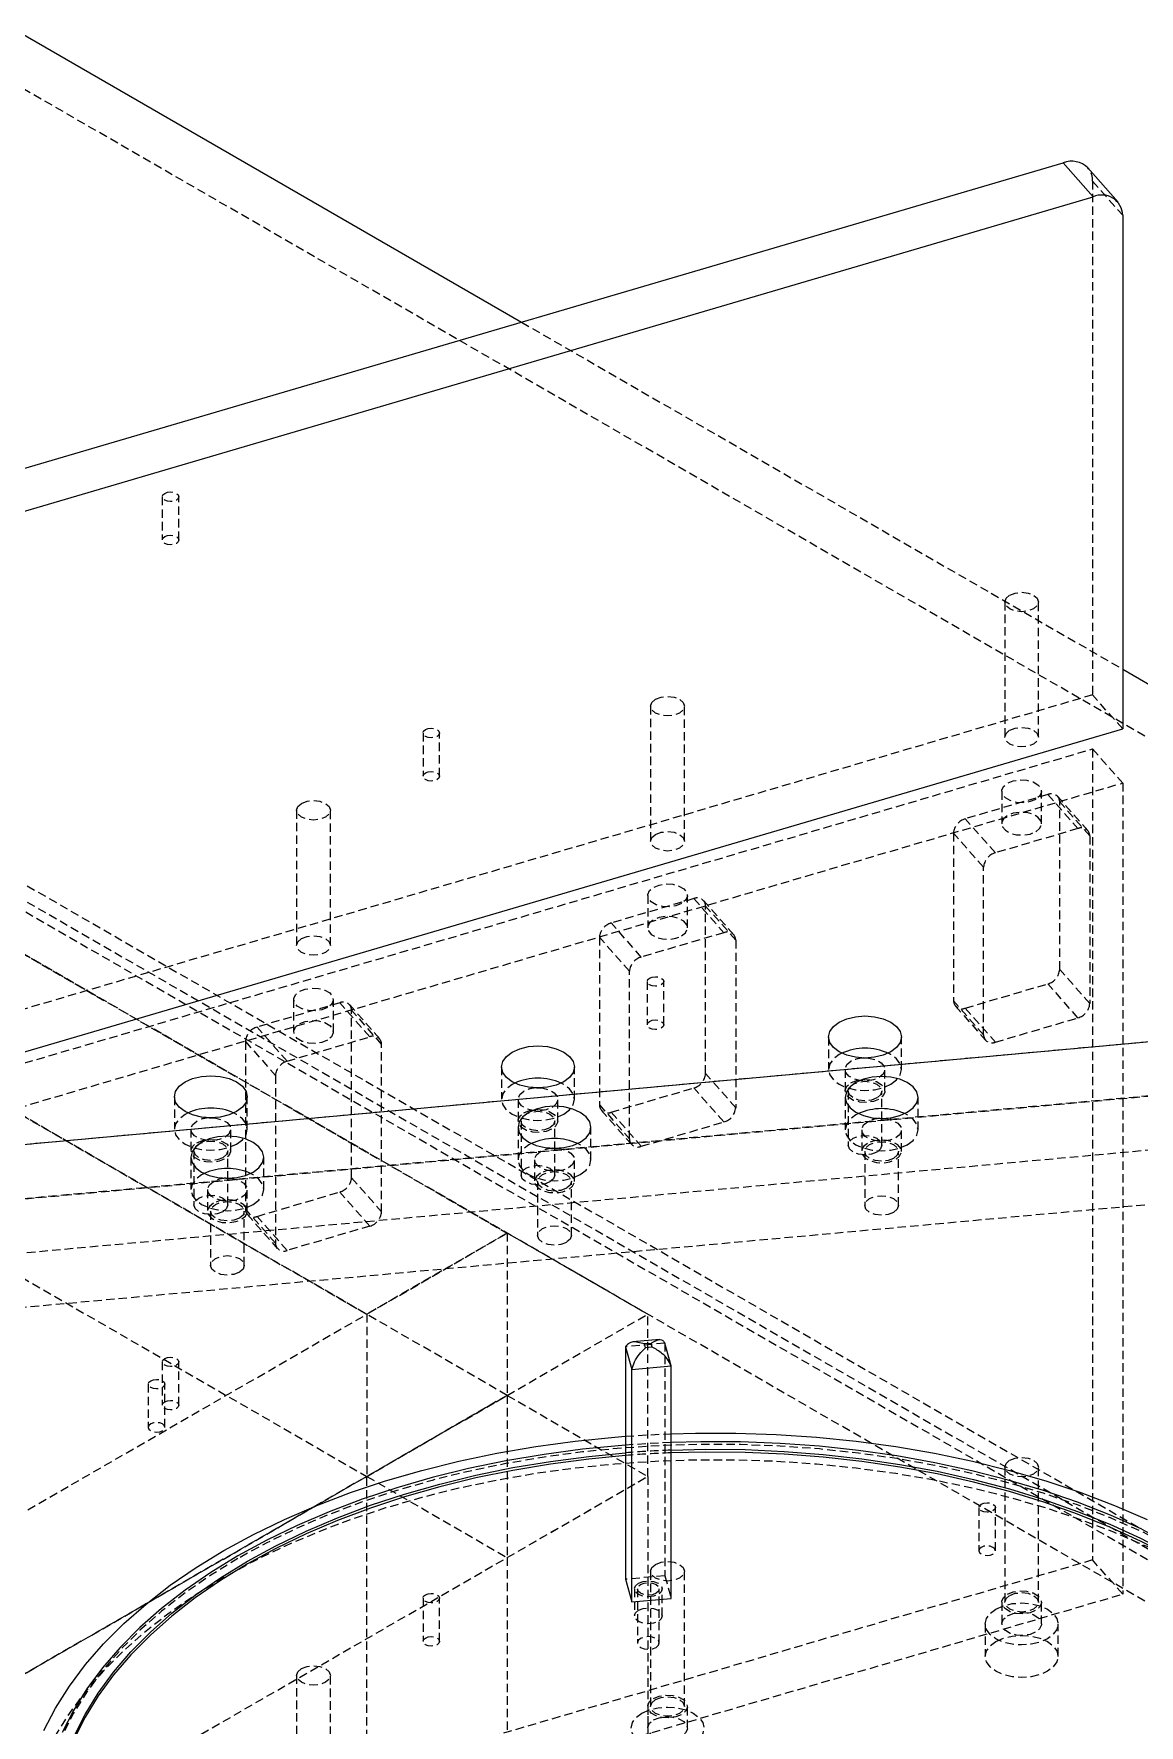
# Model space of a CAD drawing. Header units: millimetres. Extents: x 1529 to 6255, y 1713 to 5797.
# Drawn here: x 5780.9 to 5947.8, y 4952.8 to 5208.2 of the extents above; entities that cross this region are included whole.
import ezdxf

# ---------------------------------------------------------------- set-up
doc = ezdxf.new("R2010")
doc.units = ezdxf.units.MM
doc.linetypes.add('HIDDEN', pattern=[1.905, 1.27, -0.635])

msp = doc.modelspace()

# ---------------------------------------------------------------- linework, layer by layer
at = {"color": 7, "linetype": 'HIDDEN', "lineweight": 0}
for p, q in [((5951.971, 5100.267), (5540.713, 5337.681)), ((5540.713, 5215.2), (5951.971, 4977.786)), ((5545.663, 5214.791), (5954.093, 4979.01)), ((5542.128, 5212.75), (5950.557, 4976.969)), ((5951.971, 4969.62), (5540.713, 5207.034)), ((5940.791, 5185.955), (5945.331, 5180.811)), ((5940.791, 5185.955), (5940.791, 5108.383)), ((5854.553, 5164.671), (5945.331, 5112.266)), ((5640.276, 5149.558), (5852.408, 5027.097)), ((5619.063, 5137.312), (5831.195, 5014.851)), ((5800.32, 5138.303), (5800.32, 5131.771)), ((5802.82, 5131.771), (5802.82, 5138.303)), ((5852.408, 5002.601), (5640.276, 5125.062)), ((5927.524, 5122.405), (5927.524, 5101.991)), ((5932.624, 5101.991), (5932.624, 5122.405)), ((5619.063, 5112.816), (5831.195, 4990.355)), ((5940.791, 5108.383), (5700.975, 5037.843)), ((5945.331, 5103.24), (5940.791, 5108.383)), ((5874.063, 5106.68), (5874.063, 5086.266)), ((5879.163, 5086.266), (5879.163, 5106.68)), ((5839.693, 5102.625), (5839.693, 5096.092)), ((5842.193, 5096.092), (5842.193, 5102.625)), ((5700.975, 5029.678), (5940.791, 5100.218)), ((5940.791, 5100.218), (5945.331, 5095.074)), ((5940.791, 5100.218), (5940.791, 4977.737)), ((5705.515, 5024.534), (5945.331, 5095.074)), ((5934.041, 5093.333), (5921.567, 5089.664)), ((5927.074, 5093.826), (5927.074, 5088.927)), ((5933.074, 5088.927), (5933.074, 5093.826)), ((5934.041, 5093.333), (5938.581, 5088.19)), ((5940.08, 5087.88), (5935.54, 5093.024)), ((5945.331, 5095.074), (5945.331, 4972.593)), ((5820.603, 5090.955), (5820.603, 5070.541)), ((5825.703, 5070.541), (5825.703, 5090.955)), ((5940.363, 5087.081), (5935.823, 5092.224)), ((5935.823, 5066.912), (5935.823, 5092.224)), ((5926.107, 5084.52), (5921.567, 5089.664)), ((5938.581, 5088.19), (5926.107, 5084.52)), ((5924.325, 5082.363), (5919.785, 5087.507)), ((5919.785, 5087.507), (5919.785, 5062.194)), ((5940.363, 5087.081), (5940.363, 5061.768)), ((5924.325, 5057.05), (5924.325, 5082.363)), ((5873.613, 5078.101), (5873.613, 5073.202)), ((5879.613, 5073.202), (5879.613, 5078.101)), ((5880.581, 5077.608), (5868.106, 5073.939)), ((5880.581, 5077.608), (5885.12, 5072.465)), ((5886.62, 5072.155), (5882.08, 5077.299)), ((5886.902, 5071.356), (5882.363, 5076.499)), ((5882.363, 5051.187), (5882.363, 5076.499)), ((5872.646, 5068.795), (5868.106, 5073.939)), ((5870.864, 5066.638), (5866.324, 5071.782)), ((5866.324, 5071.782), (5866.324, 5046.469)), ((5885.12, 5072.465), (5872.646, 5068.795)), ((5886.902, 5071.356), (5886.902, 5046.043)), ((5870.864, 5041.325), (5870.864, 5066.638)), ((5873.53, 5065.1), (5873.53, 5058.568)), ((5876.03, 5058.568), (5876.03, 5065.1)), ((5940.363, 5061.768), (5935.823, 5066.912)), ((5820.153, 5062.376), (5820.153, 5057.477)), ((5826.153, 5057.477), (5826.153, 5062.376)), ((5921.567, 5061.085), (5934.041, 5064.754)), ((5938.581, 5059.611), (5934.041, 5064.754)), ((5827.12, 5061.883), (5814.646, 5058.214)), ((5831.66, 5056.74), (5827.12, 5061.883)), ((5833.16, 5056.43), (5828.62, 5061.574)), ((5833.442, 5055.631), (5828.902, 5060.774)), ((5828.902, 5035.462), (5828.902, 5060.774)), ((5924.325, 5057.05), (5919.785, 5062.194)), ((5920.067, 5061.395), (5924.607, 5056.251)), ((5921.567, 5061.085), (5926.107, 5055.941)), ((5819.186, 5053.07), (5814.646, 5058.214)), ((5926.107, 5055.941), (5938.581, 5059.611)), ((5960.796, 5057.031), (5751.406, 5037.886)), ((5812.864, 5056.057), (5817.404, 5050.913)), ((5812.864, 5056.057), (5812.864, 5030.744)), ((5819.186, 5053.07), (5831.66, 5056.74)), ((5833.442, 5030.318), (5833.442, 5055.631)), ((5900.924, 5056.718), (5900.924, 5051.819)), ((5911.924, 5051.819), (5911.924, 5056.718)), ((5851.54, 5052.203), (5851.54, 5047.304)), ((5862.54, 5047.304), (5862.54, 5052.203)), ((5817.404, 5050.913), (5817.404, 5025.6)), ((5886.902, 5046.043), (5882.363, 5051.187)), ((5903.424, 5051.819), (5903.424, 5048.553)), ((5909.424, 5048.553), (5909.424, 5051.819)), ((5694.335, 5024.485), (5965.949, 5049.32)), ((5960.796, 5048.866), (5751.406, 5029.721)), ((5802.155, 5047.688), (5802.155, 5042.788)), ((5813.155, 5042.788), (5813.155, 5047.688)), ((5854.04, 5047.304), (5854.04, 5044.038)), ((5860.04, 5044.038), (5860.04, 5047.304)), ((5868.106, 5045.36), (5880.581, 5049.029)), ((5885.12, 5043.886), (5880.581, 5049.029)), ((5903.427, 5047.596), (5903.427, 5042.696)), ((5903.874, 5048.553), (5903.874, 5040.388)), ((5908.974, 5040.388), (5908.974, 5048.553)), ((5914.427, 5042.696), (5914.427, 5047.596)), ((5866.324, 5046.469), (5870.864, 5041.325)), ((5866.607, 5045.67), (5871.147, 5040.526)), ((5868.106, 5045.36), (5872.646, 5040.216)), ((5804.655, 5042.788), (5804.655, 5039.522)), ((5810.655, 5039.522), (5810.655, 5042.788)), ((5854.043, 5043.08), (5854.043, 5038.181)), ((5854.49, 5044.038), (5854.49, 5035.872)), ((5859.59, 5035.872), (5859.59, 5044.038)), ((5865.043, 5038.181), (5865.043, 5043.08)), ((5872.646, 5040.216), (5885.12, 5043.886)), ((5905.927, 5042.696), (5905.927, 5039.43)), ((5911.927, 5039.43), (5911.927, 5042.696)), ((5965.176, 5041.066), (5755.786, 5021.921)), ((5805.105, 5039.522), (5805.105, 5031.357)), ((5810.205, 5031.357), (5810.205, 5039.522)), ((5906.377, 5039.43), (5906.377, 5031.265)), ((5911.477, 5031.265), (5911.477, 5039.43)), ((5804.658, 5038.565), (5804.658, 5033.666)), ((5815.658, 5033.666), (5815.658, 5038.565)), ((5856.543, 5038.181), (5856.543, 5034.915)), ((5862.543, 5034.915), (5862.543, 5038.181)), ((5828.902, 5035.462), (5833.442, 5030.318)), ((5856.993, 5034.915), (5856.993, 5026.749)), ((5862.093, 5026.749), (5862.093, 5034.915)), ((5755.786, 5013.756), (5965.176, 5032.901)), ((5807.158, 5033.666), (5807.158, 5030.399)), ((5813.158, 5030.399), (5813.158, 5033.666)), ((5814.646, 5029.635), (5827.12, 5033.304)), ((5831.66, 5028.161), (5827.12, 5033.304)), ((5807.608, 5030.399), (5807.608, 5022.234)), ((5812.708, 5022.234), (5812.708, 5030.399)), ((5817.404, 5025.6), (5812.864, 5030.744)), ((5813.147, 5029.945), (5817.686, 5024.801)), ((5819.186, 5024.491), (5814.646, 5029.635)), ((5657.954, 4914.841), (5852.408, 5027.097)), ((5831.66, 5028.161), (5819.186, 5024.491)), ((5852.408, 5027.097), (5831.195, 5014.851)), ((5873.622, 5014.851), (5852.408, 5027.097)), ((5852.408, 5027.097), (5852.408, 5002.601)), ((5679.167, 4902.595), (5873.622, 5014.851)), ((5831.195, 5014.851), (5831.195, 4990.355)), ((5873.622, 4990.354), (5873.622, 5014.851)), ((5876.204, 5010.474), (5870.278, 5009.932)), ((5876.204, 5010.474), (5876.204, 4975.363)), ((5800.32, 5007.657), (5800.32, 5001.125)), ((5802.82, 5001.125), (5802.82, 5007.657)), ((5798.207, 5004.298), (5798.207, 4997.766)), ((5800.707, 4997.766), (5800.707, 5004.298)), ((5852.408, 5002.601), (5657.954, 4890.345)), ((5831.195, 4990.355), (5852.408, 5002.601)), ((5852.408, 5002.601), (5873.622, 4990.354)), ((5852.408, 5002.601), (5852.408, 4978.108)), ((5927.524, 4991.758), (5927.524, 4971.345)), ((5932.624, 4971.345), (5932.624, 4991.758)), ((5679.167, 4878.098), (5873.622, 4990.354)), ((5831.195, 4990.355), (5852.408, 4978.108)), ((5831.195, 4484.099), (5831.195, 4990.355)), ((5852.408, 4978.108), (5873.622, 4990.354)), ((5873.622, 4990.354), (5873.622, 4484.099)), ((5923.61, 4985.671), (5923.61, 4979.138)), ((5926.11, 4979.138), (5926.11, 4985.671)), ((5852.408, 4978.108), (5852.408, 4471.853)), ((5940.791, 4977.737), (5700.975, 4907.197)), ((5874.063, 4976.033), (5874.063, 4955.62)), ((5879.163, 4955.62), (5879.163, 4976.033)), ((5945.331, 4972.593), (5940.791, 4977.737)), ((5876.204, 4975.363), (5870.278, 4974.821)), ((5871.61, 4973.381), (5871.61, 4969.298)), ((5872.06, 4973.381), (5872.06, 4965.216)), ((5875.36, 4965.216), (5875.36, 4973.381)), ((5875.81, 4969.298), (5875.81, 4973.381)), ((5876.204, 4975.363), (5877.143, 4971.942)), ((5726.252, 4908.153), (5945.331, 4972.593)), ((5839.693, 4971.978), (5839.693, 4965.446)), ((5842.193, 4965.446), (5842.193, 4971.978)), ((5927.074, 4971.345), (5927.074, 4968.079)), ((5933.074, 4968.079), (5933.074, 4971.345)), ((5924.574, 4968.079), (5924.574, 4963.18)), ((5935.574, 4963.18), (5935.574, 4968.079)), ((5820.603, 4960.308), (5820.603, 4939.895)), ((5825.703, 4939.895), (5825.703, 4960.308)), ((5873.613, 4955.62), (5873.613, 4952.354)), ((5879.613, 4952.354), (5879.613, 4955.62))]:
    msp.add_line(p, q, dxfattribs=at)
at = {"color": 7, "linetype": 'Continuous', "lineweight": 15}
for p, q in [((5761.192, 5218.567), (5854.553, 5164.671)), ((5776.833, 5141.81), (5936.336, 5188.727)), ((5936.336, 5188.727), (5940.876, 5183.583)), ((5944.625, 5182.809), (5940.085, 5187.953)), ((5709.97, 5115.664), (5940.876, 5183.583)), ((5945.331, 5180.811), (5945.331, 5103.24)), ((5945.331, 5112.266), (5951.971, 5108.432)), ((5705.515, 5032.699), (5945.331, 5103.24)), ((5965.949, 5057.485), (5710.316, 5034.112)), ((5906.197, 5053.546), (5906.651, 5053.546)), ((5856.812, 5049.031), (5857.267, 5049.031)), ((5807.428, 5044.515), (5807.883, 5044.515)), ((5908.7, 5044.423), (5909.154, 5044.423)), ((5859.315, 5039.908), (5859.77, 5039.908)), ((5809.931, 5035.392), (5810.386, 5035.392)), ((5870.278, 5009.932), (5871.217, 5006.511)), ((5870.278, 5009.932), (5870.278, 4974.821)), ((5875.419, 5011.029), (5871.359, 5010.658)), ((5874.126, 5010.456), (5873.138, 5010.365)), ((5873.295, 5009.795), (5873.138, 5010.365)), ((5874.283, 5009.886), (5873.295, 5009.795)), ((5874.283, 5009.886), (5874.126, 5010.456)), ((5877.143, 5007.053), (5876.204, 5010.474)), ((5871.217, 5006.511), (5877.143, 5007.053)), ((5871.217, 4971.4), (5871.217, 5006.511)), ((5877.143, 4971.942), (5877.143, 5007.053)), ((5870.278, 4974.821), (5871.217, 4971.4)), ((5871.217, 4971.4), (5877.143, 4971.942))]:
    msp.add_line(p, q, dxfattribs=at)
at = {"color": 7, "linetype": 'HIDDEN', "lineweight": 0, "flags": 128}
for points in [[(5800.686, 5138.814), (5801.091, 5138.97), (5801.57, 5139.025), (5802.048, 5138.97), (5802.453, 5138.814), (5802.724, 5138.579), (5802.82, 5138.303), (5802.724, 5138.027), (5802.453, 5137.793), (5802.048, 5137.637), (5801.57, 5137.582), (5801.091, 5137.637), (5800.686, 5137.793), (5800.415, 5138.027), (5800.32, 5138.303), (5800.415, 5138.58), (5800.686, 5138.814)], [(5800.686, 5132.281), (5801.091, 5132.438), (5801.57, 5132.493), (5802.048, 5132.438), (5802.453, 5132.281), (5802.724, 5132.047), (5802.82, 5131.771), (5802.724, 5131.495), (5802.453, 5131.261), (5802.048, 5131.104), (5801.57, 5131.049), (5801.091, 5131.104), (5800.686, 5131.261), (5800.415, 5131.495), (5800.32, 5131.771), (5800.415, 5132.047), (5800.686, 5132.281)], [(5928.271, 5123.446), (5929.098, 5123.765), (5930.074, 5123.877), (5931.05, 5123.765), (5931.877, 5123.446), (5932.43, 5122.968), (5932.624, 5122.405), (5932.43, 5121.842), (5931.877, 5121.364), (5931.05, 5121.045), (5930.074, 5120.933), (5929.098, 5121.045), (5928.271, 5121.364), (5927.718, 5121.842), (5927.524, 5122.405), (5927.718, 5122.968), (5928.271, 5123.446)], [(5874.81, 5107.721), (5875.638, 5108.04), (5876.613, 5108.152), (5877.589, 5108.04), (5878.417, 5107.721), (5878.969, 5107.243), (5879.163, 5106.68), (5878.969, 5106.117), (5878.417, 5105.639), (5877.589, 5105.32), (5876.613, 5105.208), (5875.638, 5105.32), (5874.81, 5105.639), (5874.258, 5106.117), (5874.063, 5106.68), (5874.258, 5107.243), (5874.81, 5107.721)], [(5840.059, 5103.135), (5840.465, 5103.291), (5840.943, 5103.346), (5841.422, 5103.291), (5841.827, 5103.135), (5842.098, 5102.901), (5842.193, 5102.625), (5842.098, 5102.348), (5841.827, 5102.114), (5841.421, 5101.958), (5840.943, 5101.903), (5840.465, 5101.958), (5840.059, 5102.114), (5839.788, 5102.348), (5839.693, 5102.625), (5839.788, 5102.901), (5840.059, 5103.135)], [(5928.271, 5103.032), (5929.098, 5103.351), (5930.074, 5103.463), (5931.05, 5103.351), (5931.877, 5103.032), (5932.43, 5102.555), (5932.624, 5101.991), (5932.43, 5101.428), (5931.877, 5100.95), (5931.05, 5100.631), (5930.074, 5100.519), (5929.098, 5100.631), (5928.271, 5100.95), (5927.718, 5101.428), (5927.524, 5101.991), (5927.718, 5102.555), (5928.271, 5103.032)], [(5840.059, 5096.602), (5840.465, 5096.759), (5840.943, 5096.814), (5841.422, 5096.759), (5841.827, 5096.602), (5842.098, 5096.368), (5842.193, 5096.092), (5842.098, 5095.816), (5841.827, 5095.582), (5841.421, 5095.426), (5840.943, 5095.371), (5840.465, 5095.426), (5840.059, 5095.582), (5839.788, 5095.816), (5839.693, 5096.092), (5839.788, 5096.368), (5840.059, 5096.602)], [(5932.195, 5092.601), (5931.342, 5092.256), (5930.335, 5092.101), (5929.297, 5092.153), (5928.353, 5092.407), (5927.616, 5092.833), (5927.176, 5093.378), (5927.085, 5093.977), (5927.355, 5094.558), (5927.953, 5095.051), (5928.806, 5095.396), (5929.812, 5095.551), (5930.85, 5095.499), (5931.795, 5095.245), (5932.531, 5094.819), (5932.972, 5094.274), (5933.062, 5093.675), (5932.793, 5093.094), (5932.195, 5092.601)], [(5821.35, 5091.996), (5822.177, 5092.315), (5823.153, 5092.427), (5824.129, 5092.315), (5824.956, 5091.996), (5825.509, 5091.518), (5825.703, 5090.955), (5825.509, 5090.392), (5824.956, 5089.914), (5824.129, 5089.595), (5823.153, 5089.483), (5822.177, 5089.595), (5821.35, 5089.914), (5820.797, 5090.392), (5820.603, 5090.955), (5820.797, 5091.518), (5821.35, 5091.996)], [(5932.195, 5087.702), (5932.793, 5088.195), (5933.062, 5088.776), (5932.972, 5089.375), (5932.531, 5089.92), (5931.795, 5090.345), (5930.85, 5090.6), (5929.812, 5090.652), (5928.806, 5090.496), (5927.953, 5090.151), (5927.355, 5089.659), (5927.085, 5089.078), (5927.176, 5088.479), (5927.616, 5087.933), (5928.353, 5087.508), (5929.297, 5087.254), (5930.335, 5087.201), (5931.342, 5087.357), (5932.195, 5087.702)], [(5874.81, 5087.307), (5875.638, 5087.626), (5876.613, 5087.738), (5877.589, 5087.626), (5878.417, 5087.307), (5878.969, 5086.83), (5879.163, 5086.266), (5878.969, 5085.703), (5878.417, 5085.226), (5877.589, 5084.906), (5876.613, 5084.794), (5875.638, 5084.906), (5874.81, 5085.226), (5874.258, 5085.703), (5874.063, 5086.266), (5874.258, 5086.83), (5874.81, 5087.307)], [(5878.735, 5076.876), (5877.881, 5076.531), (5876.875, 5076.376), (5875.837, 5076.428), (5874.893, 5076.682), (5874.156, 5077.108), (5873.716, 5077.653), (5873.625, 5078.252), (5873.894, 5078.833), (5874.492, 5079.326), (5875.346, 5079.671), (5876.352, 5079.826), (5877.39, 5079.774), (5878.334, 5079.52), (5879.071, 5079.094), (5879.511, 5078.549), (5879.602, 5077.95), (5879.332, 5077.369), (5878.735, 5076.876)], [(5878.735, 5071.977), (5879.332, 5072.47), (5879.602, 5073.051), (5879.511, 5073.65), (5879.071, 5074.195), (5878.334, 5074.62), (5877.39, 5074.875), (5876.352, 5074.927), (5875.346, 5074.771), (5874.492, 5074.426), (5873.894, 5073.934), (5873.625, 5073.353), (5873.716, 5072.754), (5874.156, 5072.208), (5874.893, 5071.783), (5875.837, 5071.529), (5876.875, 5071.477), (5877.881, 5071.632), (5878.735, 5071.977)], [(5821.35, 5071.582), (5822.177, 5071.901), (5823.153, 5072.013), (5824.129, 5071.901), (5824.956, 5071.582), (5825.509, 5071.105), (5825.703, 5070.541), (5825.509, 5069.978), (5824.956, 5069.501), (5824.129, 5069.181), (5823.153, 5069.069), (5822.177, 5069.181), (5821.35, 5069.501), (5820.797, 5069.978), (5820.603, 5070.541), (5820.797, 5071.105), (5821.35, 5071.582)], [(5873.896, 5065.611), (5874.302, 5065.767), (5874.78, 5065.822), (5875.259, 5065.767), (5875.664, 5065.611), (5875.935, 5065.377), (5876.03, 5065.1), (5875.935, 5064.824), (5875.664, 5064.59), (5875.259, 5064.434), (5874.78, 5064.379), (5874.302, 5064.434), (5873.896, 5064.59), (5873.626, 5064.824), (5873.53, 5065.1), (5873.625, 5065.377), (5873.896, 5065.611)], [(5825.274, 5061.151), (5824.421, 5060.806), (5823.415, 5060.651), (5822.377, 5060.703), (5821.432, 5060.957), (5820.696, 5061.383), (5820.255, 5061.928), (5820.164, 5062.527), (5820.434, 5063.108), (5821.032, 5063.601), (5821.885, 5063.946), (5822.892, 5064.101), (5823.93, 5064.049), (5824.874, 5063.795), (5825.61, 5063.369), (5826.051, 5062.824), (5826.142, 5062.225), (5825.872, 5061.644), (5825.274, 5061.151)], [(5825.274, 5056.252), (5824.421, 5055.907), (5823.415, 5055.752), (5822.377, 5055.804), (5821.432, 5056.058), (5820.696, 5056.483), (5820.255, 5057.029), (5820.164, 5057.628), (5820.434, 5058.209), (5821.032, 5058.701), (5821.885, 5059.046), (5822.892, 5059.202), (5823.93, 5059.15), (5824.874, 5058.895), (5825.61, 5058.47), (5826.051, 5057.925), (5826.142, 5057.326), (5825.872, 5056.745), (5825.274, 5056.252)], [(5873.896, 5059.078), (5874.302, 5059.235), (5874.78, 5059.29), (5875.259, 5059.235), (5875.664, 5059.078), (5875.935, 5058.844), (5876.03, 5058.568), (5875.935, 5058.292), (5875.664, 5058.058), (5875.259, 5057.901), (5874.78, 5057.847), (5874.302, 5057.901), (5873.896, 5058.058), (5873.626, 5058.292), (5873.53, 5058.568), (5873.625, 5058.844), (5873.896, 5059.078)], [(5902.925, 5054.269), (5902.535, 5054.064), (5901.661, 5053.407), (5901.111, 5052.641), (5900.924, 5051.819), (5901.111, 5050.997), (5901.661, 5050.232), (5902.535, 5049.574), (5903.674, 5049.069), (5905.001, 5048.752), (5906.424, 5048.644), (5907.848, 5048.752), (5909.174, 5049.069), (5910.313, 5049.574), (5910.313, 5049.574)], [(5906.651, 5053.546), (5907.2, 5053.492), (5908.145, 5053.238), (5908.881, 5052.813), (5909.322, 5052.267), (5909.413, 5051.668), (5909.143, 5051.087), (5908.545, 5050.595), (5907.692, 5050.25), (5906.686, 5050.094), (5905.648, 5050.146), (5904.703, 5050.401), (5903.967, 5050.826), (5903.526, 5051.371), (5903.435, 5051.97), (5903.705, 5052.551), (5904.303, 5053.044), (5904.303, 5053.044)], [(5910.313, 5049.574), (5911.187, 5050.232), (5911.737, 5050.997), (5911.924, 5051.819), (5911.737, 5052.641), (5911.187, 5053.407), (5910.313, 5054.064), (5909.923, 5054.269)], [(5853.54, 5049.753), (5853.151, 5049.549), (5852.276, 5048.891), (5851.727, 5048.126), (5851.54, 5047.304), (5851.727, 5046.482), (5852.276, 5045.716), (5853.151, 5045.059), (5854.29, 5044.554), (5855.616, 5044.237), (5857.04, 5044.129), (5858.463, 5044.237), (5859.79, 5044.554), (5860.929, 5045.059), (5860.929, 5045.059)], [(5860.929, 5045.059), (5861.803, 5045.716), (5862.352, 5046.482), (5862.54, 5047.304), (5862.352, 5048.126), (5861.803, 5048.891), (5860.929, 5049.549), (5860.539, 5049.753)], [(5904.303, 5049.778), (5905.156, 5050.123), (5906.163, 5050.278), (5907.2, 5050.226), (5908.145, 5049.972), (5908.881, 5049.546), (5909.322, 5049.001), (5909.413, 5048.402), (5909.143, 5047.821), (5908.545, 5047.328), (5907.692, 5046.983), (5906.686, 5046.828), (5905.648, 5046.88), (5904.703, 5047.134), (5903.967, 5047.56), (5903.526, 5048.105), (5903.435, 5048.704), (5903.705, 5049.285), (5904.303, 5049.778)], [(5908.227, 5047.512), (5907.4, 5047.193), (5906.424, 5047.081), (5905.448, 5047.193), (5904.621, 5047.512), (5904.068, 5047.99), (5903.874, 5048.553), (5904.068, 5049.116), (5904.621, 5049.594), (5905.448, 5049.913), (5906.424, 5050.025), (5907.4, 5049.913), (5908.227, 5049.594), (5908.78, 5049.116), (5908.974, 5048.553), (5908.78, 5047.99), (5908.227, 5047.512)], [(5857.267, 5049.031), (5857.816, 5048.977), (5858.76, 5048.722), (5859.497, 5048.297), (5859.937, 5047.752), (5860.028, 5047.153), (5859.759, 5046.572), (5859.161, 5046.079), (5858.307, 5045.734), (5857.301, 5045.578), (5856.263, 5045.631), (5855.319, 5045.885), (5854.582, 5046.31), (5854.142, 5046.856), (5854.051, 5047.455), (5854.321, 5048.036), (5854.918, 5048.528), (5854.918, 5048.528)], [(5804.156, 5045.238), (5803.766, 5045.034), (5802.892, 5044.376), (5802.343, 5043.61), (5802.155, 5042.788), (5802.343, 5041.967), (5802.892, 5041.201), (5803.766, 5040.543), (5804.905, 5040.039), (5806.232, 5039.721), (5807.655, 5039.613), (5809.079, 5039.721), (5810.405, 5040.039), (5811.544, 5040.543), (5811.544, 5040.543)], [(5807.883, 5044.515), (5808.432, 5044.461), (5809.376, 5044.207), (5810.113, 5043.782), (5810.553, 5043.237), (5810.644, 5042.637), (5810.374, 5042.056), (5809.777, 5041.564), (5808.923, 5041.219), (5807.917, 5041.063), (5806.879, 5041.116), (5805.934, 5041.37), (5805.198, 5041.795), (5804.757, 5042.34), (5804.667, 5042.939), (5804.936, 5043.52), (5805.534, 5044.013), (5805.534, 5044.013)], [(5811.544, 5040.543), (5812.418, 5041.201), (5812.968, 5041.967), (5813.155, 5042.788), (5812.968, 5043.61), (5812.418, 5044.376), (5811.544, 5045.034), (5811.154, 5045.238)], [(5854.918, 5045.262), (5855.772, 5045.607), (5856.778, 5045.763), (5857.816, 5045.71), (5858.76, 5045.456), (5859.497, 5045.031), (5859.937, 5044.486), (5860.028, 5043.887), (5859.759, 5043.306), (5859.161, 5042.813), (5858.307, 5042.468), (5857.301, 5042.312), (5856.263, 5042.365), (5855.319, 5042.619), (5854.582, 5043.044), (5854.142, 5043.589), (5854.051, 5044.189), (5854.321, 5044.77), (5854.918, 5045.262)], [(5858.843, 5042.997), (5858.015, 5042.678), (5857.04, 5042.566), (5856.064, 5042.678), (5855.236, 5042.997), (5854.684, 5043.474), (5854.49, 5044.038), (5854.684, 5044.601), (5855.237, 5045.079), (5856.064, 5045.398), (5857.04, 5045.51), (5858.015, 5045.398), (5858.843, 5045.079), (5859.395, 5044.601), (5859.59, 5044.038), (5859.396, 5043.474), (5858.843, 5042.997)], [(5905.428, 5045.146), (5905.038, 5044.941), (5904.164, 5044.284), (5903.614, 5043.518), (5903.427, 5042.696), (5903.614, 5041.875), (5904.164, 5041.109), (5905.038, 5040.451), (5906.177, 5039.947), (5907.503, 5039.629), (5908.927, 5039.521), (5910.35, 5039.629), (5911.677, 5039.947), (5912.816, 5040.451), (5912.816, 5040.451)], [(5912.816, 5040.451), (5913.69, 5041.109), (5914.24, 5041.874), (5914.427, 5042.696), (5914.24, 5043.518), (5913.69, 5044.284), (5912.816, 5044.941), (5912.426, 5045.146)], [(5909.154, 5044.423), (5909.703, 5044.369), (5910.648, 5044.115), (5911.384, 5043.69), (5911.825, 5043.145), (5911.916, 5042.545), (5911.646, 5041.964), (5911.048, 5041.472), (5910.195, 5041.127), (5909.188, 5040.971), (5908.151, 5041.023), (5907.206, 5041.278), (5906.47, 5041.703), (5906.029, 5042.248), (5905.938, 5042.847), (5906.208, 5043.428), (5906.806, 5043.921)], [(5805.534, 5040.747), (5806.387, 5041.092), (5807.394, 5041.247), (5808.432, 5041.195), (5809.376, 5040.941), (5810.113, 5040.516), (5810.553, 5039.97), (5810.644, 5039.371), (5810.374, 5038.79), (5809.777, 5038.298), (5808.923, 5037.953), (5807.917, 5037.797), (5806.879, 5037.849), (5805.934, 5038.104), (5805.198, 5038.529), (5804.757, 5039.074), (5804.667, 5039.673), (5804.936, 5040.254), (5805.534, 5040.747)], [(5809.458, 5038.481), (5808.631, 5038.162), (5807.655, 5038.05), (5806.679, 5038.162), (5805.852, 5038.481), (5805.299, 5038.959), (5805.105, 5039.522), (5805.299, 5040.086), (5805.852, 5040.563), (5806.679, 5040.882), (5807.655, 5040.994), (5808.631, 5040.882), (5809.458, 5040.563), (5810.011, 5040.086), (5810.205, 5039.522), (5810.011, 5038.959), (5809.458, 5038.481)], [(5856.043, 5040.631), (5855.653, 5040.426), (5854.779, 5039.768), (5854.23, 5039.003), (5854.043, 5038.181), (5854.23, 5037.359), (5854.779, 5036.593), (5855.653, 5035.936), (5856.793, 5035.431), (5858.119, 5035.114), (5859.543, 5035.006), (5860.966, 5035.114), (5862.293, 5035.431), (5863.432, 5035.936)], [(5859.77, 5039.908), (5860.319, 5039.854), (5861.263, 5039.6), (5862, 5039.174), (5862.44, 5038.629), (5862.531, 5038.03), (5862.261, 5037.449), (5861.664, 5036.956), (5860.81, 5036.611), (5859.804, 5036.456), (5858.766, 5036.508), (5857.822, 5036.762), (5857.085, 5037.188), (5856.645, 5037.733), (5856.554, 5038.332), (5856.824, 5038.913), (5857.421, 5039.405), (5857.421, 5039.405)], [(5863.432, 5035.936), (5864.306, 5036.593), (5864.855, 5037.359), (5865.043, 5038.181), (5864.855, 5039.003), (5864.306, 5039.768), (5863.432, 5040.426), (5863.042, 5040.631)], [(5908.227, 5039.347), (5907.4, 5039.028), (5906.424, 5038.916), (5905.448, 5039.028), (5904.621, 5039.347), (5904.068, 5039.824), (5903.874, 5040.388), (5904.068, 5040.951), (5904.621, 5041.429), (5905.448, 5041.748), (5906.424, 5041.86), (5907.4, 5041.748), (5908.227, 5041.429), (5908.78, 5040.951), (5908.974, 5040.388), (5908.78, 5039.824), (5908.227, 5039.347)], [(5906.806, 5040.655), (5906.208, 5040.162), (5905.938, 5039.581), (5906.029, 5038.982), (5906.47, 5038.437), (5907.206, 5038.011), (5908.151, 5037.757), (5909.188, 5037.705), (5910.195, 5037.861), (5911.048, 5038.205), (5911.646, 5038.698), (5911.916, 5039.279), (5911.825, 5039.878), (5911.384, 5040.423), (5910.648, 5040.849), (5909.703, 5041.103), (5908.666, 5041.155), (5907.659, 5041), (5906.806, 5040.655)], [(5910.73, 5038.389), (5909.903, 5038.07), (5908.927, 5037.958), (5907.951, 5038.07), (5907.124, 5038.389), (5906.571, 5038.867), (5906.377, 5039.43), (5906.571, 5039.993), (5907.124, 5040.471), (5907.951, 5040.79), (5908.927, 5040.902), (5909.903, 5040.79), (5910.73, 5040.471), (5911.283, 5039.993), (5911.477, 5039.43), (5911.283, 5038.867), (5910.73, 5038.389)], [(5858.843, 5034.831), (5858.015, 5034.512), (5857.04, 5034.4), (5856.064, 5034.512), (5855.236, 5034.831), (5854.684, 5035.309), (5854.49, 5035.872), (5854.684, 5036.436), (5855.237, 5036.913), (5856.064, 5037.232), (5857.04, 5037.344), (5858.015, 5037.232), (5858.843, 5036.913), (5859.395, 5036.436), (5859.59, 5035.872), (5859.396, 5035.309), (5858.843, 5034.831)], [(5806.659, 5036.115), (5806.269, 5035.911), (5805.395, 5035.253), (5804.846, 5034.487), (5804.658, 5033.666), (5804.846, 5032.844), (5805.395, 5032.078), (5806.269, 5031.42), (5807.408, 5030.916), (5808.735, 5030.599), (5810.158, 5030.49), (5811.582, 5030.599), (5812.908, 5030.916), (5814.047, 5031.42)], [(5810.386, 5035.392), (5810.935, 5035.338), (5811.879, 5035.084), (5812.616, 5034.659), (5813.056, 5034.114), (5813.147, 5033.515), (5812.877, 5032.934), (5812.279, 5032.441), (5811.426, 5032.096), (5810.42, 5031.94), (5809.382, 5031.993), (5808.437, 5032.247), (5807.701, 5032.672), (5807.26, 5033.217), (5807.17, 5033.816), (5807.439, 5034.397), (5808.037, 5034.89), (5808.037, 5034.89)], [(5814.047, 5031.42), (5814.921, 5032.078), (5815.471, 5032.844), (5815.658, 5033.666), (5815.471, 5034.487), (5814.921, 5035.253), (5814.047, 5035.911), (5813.657, 5036.115)], [(5857.421, 5036.139), (5856.824, 5035.647), (5856.554, 5035.066), (5856.645, 5034.466), (5857.085, 5033.921), (5857.822, 5033.496), (5858.766, 5033.242), (5859.804, 5033.189), (5860.81, 5033.345), (5861.664, 5033.69), (5862.261, 5034.183), (5862.531, 5034.764), (5862.44, 5035.363), (5862, 5035.908), (5861.263, 5036.333), (5860.319, 5036.588), (5859.281, 5036.64), (5858.275, 5036.484), (5857.421, 5036.139)], [(5861.346, 5033.874), (5860.518, 5033.555), (5859.543, 5033.443), (5858.567, 5033.555), (5857.739, 5033.874), (5857.187, 5034.351), (5856.993, 5034.915), (5857.187, 5035.478), (5857.739, 5035.956), (5858.567, 5036.275), (5859.543, 5036.387), (5860.518, 5036.275), (5861.346, 5035.956), (5861.898, 5035.478), (5862.093, 5034.915), (5861.898, 5034.351), (5861.346, 5033.874)], [(5809.458, 5030.316), (5808.631, 5029.997), (5807.655, 5029.885), (5806.679, 5029.997), (5805.852, 5030.316), (5805.299, 5030.793), (5805.105, 5031.357), (5805.299, 5031.92), (5805.852, 5032.398), (5806.679, 5032.717), (5807.655, 5032.829), (5808.631, 5032.717), (5809.458, 5032.398), (5810.011, 5031.92), (5810.205, 5031.357), (5810.011, 5030.793), (5809.458, 5030.316)], [(5808.037, 5031.624), (5807.439, 5031.131), (5807.17, 5030.55), (5807.26, 5029.951), (5807.701, 5029.406), (5808.437, 5028.981), (5809.382, 5028.726), (5810.42, 5028.674), (5811.426, 5028.83), (5812.279, 5029.175), (5812.877, 5029.667), (5813.147, 5030.248), (5813.056, 5030.848), (5812.616, 5031.393), (5811.879, 5031.818), (5810.935, 5032.072), (5809.897, 5032.125), (5808.89, 5031.969), (5808.037, 5031.624)], [(5811.961, 5029.358), (5811.134, 5029.039), (5810.158, 5028.927), (5809.182, 5029.039), (5808.355, 5029.358), (5807.802, 5029.836), (5807.608, 5030.399), (5807.802, 5030.963), (5808.355, 5031.44), (5809.182, 5031.759), (5810.158, 5031.871), (5811.134, 5031.759), (5811.961, 5031.44), (5812.514, 5030.963), (5812.708, 5030.399), (5812.514, 5029.836), (5811.961, 5029.358)], [(5910.73, 5030.224), (5909.903, 5029.905), (5908.927, 5029.793), (5907.951, 5029.905), (5907.124, 5030.224), (5906.571, 5030.701), (5906.377, 5031.265), (5906.571, 5031.828), (5907.124, 5032.306), (5907.951, 5032.625), (5908.927, 5032.737), (5909.903, 5032.625), (5910.73, 5032.306), (5911.283, 5031.828), (5911.477, 5031.265), (5911.283, 5030.701), (5910.73, 5030.224)], [(5861.346, 5025.708), (5860.518, 5025.389), (5859.543, 5025.277), (5858.567, 5025.389), (5857.739, 5025.708), (5857.187, 5026.186), (5856.993, 5026.749), (5857.187, 5027.313), (5857.739, 5027.79), (5858.567, 5028.109), (5859.543, 5028.221), (5860.518, 5028.109), (5861.346, 5027.79), (5861.898, 5027.313), (5862.093, 5026.749), (5861.898, 5026.186), (5861.346, 5025.708)], [(5811.961, 5021.193), (5811.134, 5020.874), (5810.158, 5020.762), (5809.182, 5020.874), (5808.355, 5021.193), (5807.802, 5021.671), (5807.608, 5022.234), (5807.802, 5022.797), (5808.355, 5023.275), (5809.182, 5023.594), (5810.158, 5023.706), (5811.134, 5023.594), (5811.961, 5023.275), (5812.514, 5022.797), (5812.708, 5022.234), (5812.514, 5021.671), (5811.961, 5021.193)], [(5800.686, 5008.167), (5801.091, 5008.323), (5801.57, 5008.378), (5802.048, 5008.323), (5802.453, 5008.167), (5802.724, 5007.933), (5802.82, 5007.657), (5802.724, 5007.381), (5802.453, 5007.147), (5802.048, 5006.99), (5801.57, 5006.935), (5801.091, 5006.99), (5800.686, 5007.147), (5800.415, 5007.381), (5800.32, 5007.657), (5800.415, 5007.933), (5800.686, 5008.167)], [(5798.574, 5004.808), (5798.979, 5004.965), (5799.457, 5005.019), (5799.936, 5004.965), (5800.341, 5004.808), (5800.612, 5004.574), (5800.707, 5004.298), (5800.612, 5004.022), (5800.341, 5003.788), (5799.936, 5003.631), (5799.457, 5003.576), (5798.979, 5003.631), (5798.574, 5003.788), (5798.303, 5004.022), (5798.207, 5004.298), (5798.303, 5004.574), (5798.574, 5004.808)], [(5800.686, 5001.635), (5801.091, 5001.791), (5801.57, 5001.846), (5802.048, 5001.791), (5802.453, 5001.635), (5802.724, 5001.401), (5802.82, 5001.125), (5802.724, 5000.848), (5802.453, 5000.614), (5802.048, 5000.458), (5801.57, 5000.403), (5801.091, 5000.458), (5800.686, 5000.614), (5800.415, 5000.848), (5800.32, 5001.125), (5800.415, 5001.401), (5800.686, 5001.635)], [(5798.574, 4998.276), (5798.303, 4998.042), (5798.207, 4997.766), (5798.303, 4997.489), (5798.574, 4997.255), (5798.979, 4997.099), (5799.457, 4997.044), (5799.936, 4997.099), (5800.341, 4997.255), (5800.612, 4997.489), (5800.707, 4997.766), (5800.612, 4998.042), (5800.341, 4998.276), (5799.936, 4998.432), (5799.457, 4998.487), (5798.979, 4998.432), (5798.574, 4998.276)], [(5870.278, 4996.424), (5874.727, 4996.704), (5877.143, 4996.81)], [(5985.879, 4936.319), (5985.876, 4936.752), (5985.656, 4940.207), (5985.086, 4943.648), (5984.166, 4947.064), (5982.901, 4950.443), (5981.294, 4953.774), (5979.352, 4957.044), (5977.081, 4960.243), (5974.488, 4963.36), (5971.583, 4966.383), (5968.375, 4969.302), (5964.877, 4972.108), (5961.099, 4974.791), (5957.055, 4977.341), (5952.758, 4979.749), (5948.224, 4982.008), (5943.469, 4984.109), (5938.508, 4986.046), (5933.358, 4987.811), (5928.038, 4989.398), (5922.566, 4990.803), (5916.961, 4992.02), (5911.241, 4993.045), (5905.427, 4993.874), (5899.539, 4994.505), (5893.597, 4994.935), (5887.621, 4995.163), (5881.633, 4995.189), (5875.652, 4995.011), (5869.7, 4994.631), (5863.796, 4994.05), (5857.962, 4993.27), (5852.217, 4992.294), (5846.581, 4991.125), (5841.073, 4989.767), (5835.714, 4988.224), (5830.52, 4986.503), (5825.51, 4984.609), (5820.702, 4982.548), (5816.111, 4980.328), (5811.754, 4977.956)], [(5877.143, 4995.483), (5875.652, 4995.419), (5870.278, 4995.085)], [(5988.879, 4932.237), (5988.834, 4934), (5988.479, 4937.52), (5987.77, 4941.022), (5986.709, 4944.494), (5985.301, 4947.925), (5983.549, 4951.303), (5981.46, 4954.616), (5979.041, 4957.854), (5976.3, 4961.005), (5973.246, 4964.058), (5969.89, 4967.004), (5966.242, 4969.832), (5962.316, 4972.534), (5958.125, 4975.098), (5953.682, 4977.518), (5949.003, 4979.784), (5944.104, 4981.89), (5939.001, 4983.827), (5933.712, 4985.59), (5928.254, 4987.173), (5922.645, 4988.569), (5916.906, 4989.775), (5911.055, 4990.787), (5905.112, 4991.6), (5899.097, 4992.212), (5893.03, 4992.621), (5886.933, 4992.826), (5880.825, 4992.826), (5874.727, 4992.621), (5868.661, 4992.212), (5862.646, 4991.6), (5856.703, 4990.787), (5850.852, 4989.775), (5845.112, 4988.569), (5839.504, 4987.173), (5834.046, 4985.59), (5828.756, 4983.827), (5823.653, 4981.89), (5818.754, 4979.784), (5814.075, 4977.518), (5809.632, 4975.098)], [(5928.271, 4992.799), (5929.098, 4993.118), (5930.074, 4993.23), (5931.05, 4993.118), (5931.877, 4992.799), (5932.43, 4992.322), (5932.624, 4991.758), (5932.43, 4991.195), (5931.877, 4990.717), (5931.05, 4990.398), (5930.074, 4990.286), (5929.098, 4990.398), (5928.271, 4990.717), (5927.718, 4991.195), (5927.524, 4991.758), (5927.718, 4992.322), (5928.271, 4992.799)], [(5923.976, 4986.181), (5924.381, 4986.337), (5924.859, 4986.392), (5925.338, 4986.337), (5925.743, 4986.181), (5926.014, 4985.947), (5926.11, 4985.671), (5926.014, 4985.395), (5925.743, 4985.16), (5925.338, 4985.004), (5924.86, 4984.949), (5924.381, 4985.004), (5923.976, 4985.16), (5923.705, 4985.395), (5923.61, 4985.671), (5923.705, 4985.947), (5923.976, 4986.181)], [(5923.976, 4979.649), (5923.705, 4979.414), (5923.61, 4979.138), (5923.705, 4978.862), (5923.976, 4978.628), (5924.381, 4978.472), (5924.86, 4978.417), (5925.338, 4978.472), (5925.743, 4978.628), (5926.014, 4978.862), (5926.11, 4979.138), (5926.014, 4979.414), (5925.743, 4979.649), (5925.338, 4979.805), (5924.859, 4979.86), (5924.381, 4979.805), (5923.976, 4979.649)], [(5811.754, 4977.956), (5807.645, 4975.441), (5803.8, 4972.791), (5800.23, 4970.015), (5796.949, 4967.123), (5793.967, 4964.125), (5791.295, 4961.03), (5788.943, 4957.851), (5786.917, 4954.598), (5785.226, 4951.281), (5783.875, 4947.913), (5782.869, 4944.505), (5782.211, 4941.069), (5781.903, 4937.616), (5781.879, 4936.319)], [(5874.81, 4977.074), (5875.638, 4977.393), (5876.613, 4977.505), (5877.589, 4977.393), (5878.417, 4977.074), (5878.969, 4976.597), (5879.163, 4976.033), (5878.969, 4975.47), (5878.417, 4974.993), (5877.589, 4974.673), (5876.613, 4974.561), (5875.638, 4974.673), (5874.81, 4974.993), (5874.258, 4975.47), (5874.063, 4976.033), (5874.258, 4976.597), (5874.81, 4977.074)], [(5809.632, 4975.098), (5805.441, 4972.534), (5801.515, 4969.832), (5797.868, 4967.004), (5794.511, 4964.058), (5791.458, 4961.005), (5788.716, 4957.854), (5786.297, 4954.616), (5784.208, 4951.303), (5782.456, 4947.925), (5781.048, 4944.494), (5779.987, 4941.022), (5779.278, 4937.52), (5778.923, 4934), (5778.879, 4932.237)], [(5872.226, 4974.238), (5872.907, 4974.501), (5873.71, 4974.593), (5874.514, 4974.501), (5875.195, 4974.238), (5875.651, 4973.845), (5875.81, 4973.381), (5875.651, 4972.917), (5875.195, 4972.524), (5874.514, 4972.261), (5873.71, 4972.169), (5872.907, 4972.261), (5872.226, 4972.524), (5871.77, 4972.917), (5871.61, 4973.381), (5871.77, 4973.845), (5872.226, 4974.238)], [(5874.877, 4972.708), (5874.342, 4972.501), (5873.71, 4972.429), (5873.079, 4972.501), (5872.544, 4972.708), (5872.186, 4973.017), (5872.06, 4973.381), (5872.186, 4973.746), (5872.544, 4974.055), (5873.079, 4974.261), (5873.711, 4974.334), (5874.342, 4974.261), (5874.877, 4974.055), (5875.235, 4973.746), (5875.36, 4973.381), (5875.235, 4973.017), (5874.877, 4972.708)], [(5927.953, 4972.57), (5928.806, 4972.914), (5929.812, 4973.07), (5930.85, 4973.018), (5931.795, 4972.764), (5932.531, 4972.338), (5932.972, 4971.793), (5933.062, 4971.194), (5932.793, 4970.613), (5932.195, 4970.12), (5931.342, 4969.775), (5930.335, 4969.62), (5929.297, 4969.672), (5928.353, 4969.926), (5927.616, 4970.352), (5927.176, 4970.897), (5927.085, 4971.496), (5927.355, 4972.077), (5927.953, 4972.57)], [(5840.059, 4972.488), (5840.465, 4972.645), (5840.943, 4972.7), (5841.422, 4972.645), (5841.827, 4972.488), (5842.098, 4972.254), (5842.193, 4971.978), (5842.098, 4971.702), (5841.827, 4971.468), (5841.421, 4971.311), (5840.943, 4971.256), (5840.465, 4971.311), (5840.059, 4971.468), (5839.788, 4971.702), (5839.693, 4971.978), (5839.788, 4972.254), (5840.059, 4972.488)], [(5872.226, 4970.156), (5872.907, 4970.419), (5873.71, 4970.511), (5874.514, 4970.419), (5875.195, 4970.156), (5875.651, 4969.762), (5875.81, 4969.298), (5875.651, 4968.835), (5875.195, 4968.441), (5874.514, 4968.178), (5873.71, 4968.086), (5872.907, 4968.178), (5872.226, 4968.441), (5871.77, 4968.835), (5871.61, 4969.298), (5871.77, 4969.762), (5872.226, 4970.156)], [(5926.185, 4970.324), (5927.324, 4970.828), (5928.65, 4971.146), (5930.074, 4971.254), (5931.497, 4971.146), (5932.824, 4970.828), (5933.963, 4970.324), (5934.837, 4969.666), (5935.386, 4968.901), (5935.574, 4968.079), (5935.386, 4967.257), (5934.837, 4966.491), (5933.963, 4965.834), (5932.824, 4965.329), (5931.497, 4965.012), (5930.074, 4964.904), (5928.65, 4965.012), (5927.324, 4965.329), (5926.185, 4965.834), (5925.311, 4966.491), (5924.761, 4967.257), (5924.574, 4968.079), (5924.761, 4968.9), (5925.311, 4969.666), (5926.185, 4970.324)], [(5928.271, 4972.386), (5929.098, 4972.705), (5930.074, 4972.817), (5931.05, 4972.705), (5931.877, 4972.386), (5932.43, 4971.908), (5932.624, 4971.345), (5932.43, 4970.782), (5931.877, 4970.304), (5931.05, 4969.985), (5930.074, 4969.873), (5929.098, 4969.985), (5928.271, 4970.304), (5927.718, 4970.782), (5927.524, 4971.345), (5927.718, 4971.908), (5928.271, 4972.386)], [(5927.953, 4969.303), (5928.806, 4969.648), (5929.812, 4969.804), (5930.85, 4969.752), (5931.795, 4969.497), (5932.531, 4969.072), (5932.972, 4968.527), (5933.062, 4967.928), (5932.793, 4967.347), (5932.195, 4966.854), (5931.342, 4966.509), (5930.335, 4966.353), (5929.297, 4966.406), (5928.353, 4966.66), (5927.616, 4967.085), (5927.176, 4967.63), (5927.085, 4968.23), (5927.355, 4968.811), (5927.953, 4969.303)], [(5840.059, 4965.956), (5840.465, 4966.112), (5840.943, 4966.167), (5841.422, 4966.112), (5841.827, 4965.956), (5842.098, 4965.722), (5842.193, 4965.446), (5842.098, 4965.17), (5841.827, 4964.935), (5841.421, 4964.779), (5840.943, 4964.724), (5840.465, 4964.779), (5840.059, 4964.935), (5839.788, 4965.17), (5839.693, 4965.446), (5839.788, 4965.722), (5840.059, 4965.956)], [(5874.877, 4964.542), (5875.235, 4964.851), (5875.36, 4965.216), (5875.235, 4965.58), (5874.877, 4965.889), (5874.342, 4966.096), (5873.711, 4966.168), (5873.079, 4966.096), (5872.544, 4965.889), (5872.186, 4965.58), (5872.06, 4965.216), (5872.186, 4964.851), (5872.544, 4964.542), (5873.079, 4964.336), (5873.71, 4964.263), (5874.342, 4964.336), (5874.877, 4964.542)], [(5926.185, 4965.425), (5927.324, 4965.929), (5928.65, 4966.246), (5930.074, 4966.355), (5931.497, 4966.246), (5932.824, 4965.929), (5933.963, 4965.425), (5934.837, 4964.767), (5935.386, 4964.001), (5935.574, 4963.18), (5935.386, 4962.358), (5934.837, 4961.592), (5933.963, 4960.934), (5932.824, 4960.43), (5931.497, 4960.113), (5930.074, 4960.004), (5928.65, 4960.113), (5927.324, 4960.43), (5926.185, 4960.934), (5925.311, 4961.592), (5924.761, 4962.358), (5924.574, 4963.18), (5924.761, 4964.001), (5925.311, 4964.767), (5926.185, 4965.425)], [(5821.35, 4961.349), (5822.177, 4961.668), (5823.153, 4961.78), (5824.129, 4961.668), (5824.956, 4961.349), (5825.509, 4960.872), (5825.703, 4960.308), (5825.509, 4959.745), (5824.956, 4959.268), (5824.129, 4958.948), (5823.153, 4958.836), (5822.177, 4958.948), (5821.35, 4959.268), (5820.797, 4959.745), (5820.603, 4960.308), (5820.797, 4960.872), (5821.35, 4961.349)], [(5872.724, 4954.599), (5873.863, 4955.103), (5875.19, 4955.421), (5876.613, 4955.529), (5878.037, 4955.421), (5879.363, 4955.103), (5880.503, 4954.599), (5881.377, 4953.941), (5881.926, 4953.176), (5882.113, 4952.354), (5881.926, 4951.532), (5881.377, 4950.766), (5880.503, 4950.109), (5879.363, 4949.604), (5878.037, 4949.287), (5876.613, 4949.179), (5875.19, 4949.287), (5873.863, 4949.604), (5872.724, 4950.109), (5871.85, 4950.766), (5871.301, 4951.532), (5871.113, 4952.354), (5871.301, 4953.176), (5871.85, 4953.941), (5872.724, 4954.599)], [(5874.492, 4956.845), (5875.346, 4957.19), (5876.352, 4957.345), (5877.39, 4957.293), (5878.334, 4957.039), (5879.071, 4956.613), (5879.511, 4956.068), (5879.602, 4955.469), (5879.332, 4954.888), (5878.735, 4954.395), (5877.881, 4954.05), (5876.875, 4953.895), (5875.837, 4953.947), (5874.893, 4954.201), (5874.156, 4954.627), (5873.716, 4955.172), (5873.625, 4955.771), (5873.894, 4956.352), (5874.492, 4956.845)], [(5874.81, 4956.661), (5875.638, 4956.98), (5876.613, 4957.092), (5877.589, 4956.98), (5878.417, 4956.661), (5878.969, 4956.183), (5879.163, 4955.62), (5878.969, 4955.057), (5878.417, 4954.579), (5877.589, 4954.26), (5876.613, 4954.148), (5875.638, 4954.26), (5874.81, 4954.579), (5874.258, 4955.057), (5874.063, 4955.62), (5874.258, 4956.183), (5874.81, 4956.661)], [(5874.492, 4953.578), (5875.346, 4953.923), (5876.352, 4954.079), (5877.39, 4954.027), (5878.334, 4953.772), (5879.071, 4953.347), (5879.511, 4952.802), (5879.602, 4952.203), (5879.332, 4951.622), (5878.735, 4951.129), (5877.881, 4950.784), (5876.875, 4950.628), (5875.837, 4950.681), (5874.893, 4950.935), (5874.156, 4951.36), (5873.716, 4951.905), (5873.625, 4952.505), (5873.894, 4953.086), (5874.492, 4953.578)]]:
    msp.add_lwpolyline(points, dxfattribs=at)
at = {"color": 7, "linetype": 'Continuous', "lineweight": 15, "flags": 128}
for points in [[(5910.313, 5054.473), (5909.174, 5053.969), (5907.848, 5053.651), (5906.424, 5053.543), (5905.001, 5053.651), (5903.674, 5053.969), (5902.535, 5054.473), (5901.661, 5055.131), (5901.111, 5055.897), (5900.924, 5056.718), (5901.111, 5057.54), (5901.661, 5058.306), (5902.535, 5058.964), (5903.674, 5059.468), (5905.001, 5059.785), (5906.424, 5059.893), (5907.848, 5059.785), (5909.174, 5059.468), (5910.313, 5058.964), (5911.187, 5058.306), (5911.737, 5057.54), (5911.924, 5056.718), (5911.737, 5055.897), (5911.187, 5055.131), (5910.313, 5054.473)], [(5860.929, 5049.958), (5859.79, 5049.453), (5858.463, 5049.136), (5857.04, 5049.028), (5855.616, 5049.136), (5854.29, 5049.453), (5853.151, 5049.958), (5852.276, 5050.615), (5851.727, 5051.381), (5851.54, 5052.203), (5851.727, 5053.025), (5852.276, 5053.791), (5853.151, 5054.448), (5854.29, 5054.953), (5855.616, 5055.27), (5857.04, 5055.378), (5858.463, 5055.27), (5859.79, 5054.953), (5860.929, 5054.448), (5861.803, 5053.791), (5862.352, 5053.025), (5862.54, 5052.203), (5862.352, 5051.381), (5861.803, 5050.615), (5860.929, 5049.958)], [(5811.544, 5045.442), (5810.405, 5044.938), (5809.079, 5044.621), (5807.655, 5044.513), (5806.232, 5044.621), (5804.905, 5044.938), (5803.766, 5045.443), (5802.892, 5046.1), (5802.343, 5046.866), (5802.155, 5047.688), (5802.343, 5048.509), (5802.892, 5049.275), (5803.766, 5049.933), (5804.905, 5050.437), (5806.232, 5050.755), (5807.655, 5050.863), (5809.079, 5050.754), (5810.405, 5050.437), (5811.544, 5049.933), (5812.418, 5049.275), (5812.968, 5048.509), (5813.155, 5047.688), (5812.968, 5046.866), (5812.418, 5046.1), (5811.544, 5045.442)], [(5912.816, 5045.35), (5913.69, 5046.008), (5914.24, 5046.774), (5914.427, 5047.596), (5914.24, 5048.417), (5913.69, 5049.183), (5912.816, 5049.841), (5911.677, 5050.345), (5910.35, 5050.662), (5908.927, 5050.771), (5907.503, 5050.662), (5906.177, 5050.345), (5905.038, 5049.841), (5904.164, 5049.183), (5903.614, 5048.417), (5903.427, 5047.596), (5903.614, 5046.774), (5904.164, 5046.008), (5905.038, 5045.35), (5906.177, 5044.846), (5907.503, 5044.529), (5908.927, 5044.42), (5910.35, 5044.529), (5911.677, 5044.846), (5912.816, 5045.35)], [(5863.432, 5040.835), (5864.306, 5041.493), (5864.855, 5042.258), (5865.043, 5043.08), (5864.855, 5043.902), (5864.306, 5044.668), (5863.432, 5045.325), (5862.293, 5045.83), (5860.966, 5046.147), (5859.543, 5046.255), (5858.119, 5046.147), (5856.793, 5045.83), (5855.653, 5045.325), (5854.779, 5044.668), (5854.23, 5043.902), (5854.043, 5043.08), (5854.23, 5042.258), (5854.779, 5041.493), (5855.653, 5040.835), (5856.793, 5040.33), (5858.119, 5040.013), (5859.543, 5039.905), (5860.966, 5040.013), (5862.293, 5040.33), (5863.432, 5040.835)], [(5814.047, 5036.32), (5814.921, 5036.977), (5815.471, 5037.743), (5815.658, 5038.565), (5815.471, 5039.386), (5814.921, 5040.152), (5814.047, 5040.81), (5812.908, 5041.314), (5811.582, 5041.632), (5810.158, 5041.74), (5808.735, 5041.632), (5807.408, 5041.314), (5806.269, 5040.81), (5805.395, 5040.152), (5804.846, 5039.386), (5804.658, 5038.565), (5804.846, 5037.743), (5805.395, 5036.977), (5806.269, 5036.32), (5807.408, 5035.815), (5808.735, 5035.498), (5810.158, 5035.39), (5811.582, 5035.498), (5812.908, 5035.815), (5814.047, 5036.32)], [(5809.632, 4979.181), (5814.075, 4981.601), (5818.754, 4983.867), (5823.653, 4985.973), (5828.756, 4987.91), (5834.046, 4989.673), (5839.504, 4991.256), (5845.112, 4992.652), (5850.852, 4993.858), (5856.703, 4994.869), (5862.646, 4995.682), (5868.661, 4996.295), (5870.278, 4996.424)], [(5877.143, 4996.81), (5880.825, 4996.909), (5886.933, 4996.909), (5893.03, 4996.704), (5899.097, 4996.295), (5905.112, 4995.682), (5911.055, 4994.869), (5916.906, 4993.858), (5922.645, 4992.652), (5928.254, 4991.255), (5933.712, 4989.673), (5939.001, 4987.91), (5944.104, 4985.973), (5949.003, 4983.867)], [(5870.278, 4995.085), (5869.7, 4995.039), (5863.796, 4994.459), (5857.962, 4993.679), (5852.217, 4992.702), (5846.581, 4991.533), (5841.073, 4990.175), (5835.714, 4988.633), (5830.52, 4986.911), (5825.51, 4985.017), (5820.702, 4982.956), (5816.111, 4980.736), (5811.754, 4978.365)], [(5813.168, 4977.548), (5817.481, 4979.895), (5822.028, 4982.09), (5826.791, 4984.125), (5831.755, 4985.994), (5836.902, 4987.69), (5842.215, 4989.207), (5847.673, 4990.54), (5853.259, 4991.684), (5858.952, 4992.634), (5864.733, 4993.389), (5870.278, 4993.92)], [(5870.278, 4993.512), (5864.733, 4992.98), (5858.952, 4992.226), (5853.259, 4991.275), (5847.673, 4990.132), (5842.215, 4988.799), (5836.902, 4987.282), (5831.755, 4985.586), (5826.791, 4983.717), (5822.028, 4981.681), (5817.481, 4979.486), (5813.168, 4977.14)], [(5948.224, 4982.416), (5943.469, 4984.517), (5938.508, 4986.454), (5933.358, 4988.219), (5928.038, 4989.807), (5922.566, 4991.211), (5916.961, 4992.428), (5911.241, 4993.453), (5905.427, 4994.282), (5899.539, 4994.913), (5893.597, 4995.343), (5887.621, 4995.571), (5881.633, 4995.597), (5877.143, 4995.483)], [(5877.143, 4994.325), (5882.397, 4994.45), (5888.323, 4994.399), (5894.233, 4994.146), (5900.107, 4993.691), (5905.924, 4993.036), (5911.664, 4992.183), (5917.306, 4991.136), (5922.831, 4989.897), (5928.218, 4988.472), (5933.45, 4986.864), (5938.508, 4985.081), (5943.374, 4983.128), (5948.031, 4981.012), (5952.463, 4978.74), (5956.654, 4976.321), (5960.589, 4973.762), (5964.255, 4971.074), (5967.638, 4968.265), (5970.727, 4965.345), (5973.511, 4962.324), (5975.981, 4959.214), (5978.126, 4956.025), (5979.941, 4952.768)], [(5979.941, 4952.36), (5978.126, 4955.617), (5975.981, 4958.806), (5973.511, 4961.916), (5970.727, 4964.937), (5967.638, 4967.856), (5964.255, 4970.665), (5960.589, 4973.354), (5956.654, 4975.912), (5952.463, 4978.332), (5948.031, 4980.603), (5943.374, 4982.719), (5938.508, 4984.673), (5933.45, 4986.456), (5928.218, 4988.063), (5922.831, 4989.489), (5917.306, 4990.727), (5911.664, 4991.775), (5905.924, 4992.628), (5900.107, 4993.283), (5894.233, 4993.738), (5888.323, 4993.991), (5882.397, 4994.042), (5877.143, 4993.917)], [(5782.456, 4952.008), (5784.208, 4955.386), (5786.297, 4958.699), (5788.716, 4961.937), (5791.458, 4965.087), (5794.511, 4968.141), (5797.868, 4971.087), (5801.515, 4973.915), (5805.441, 4976.616), (5809.632, 4979.181)], [(5811.754, 4978.365), (5807.645, 4975.849), (5803.8, 4973.199), (5800.23, 4970.423), (5796.949, 4967.531), (5793.967, 4964.533), (5791.295, 4961.439), (5788.943, 4958.259), (5786.917, 4955.006), (5785.226, 4951.689)], [(5813.168, 4977.14), (5809.103, 4974.65), (5805.301, 4972.025), (5801.775, 4969.275), (5798.537, 4966.41), (5795.599, 4963.438), (5792.972, 4960.372), (5790.663, 4957.22), (5788.682, 4953.996), (5787.035, 4950.709), (5785.729, 4947.372), (5784.767, 4943.996), (5784.153, 4940.593), (5783.89, 4937.175), (5783.879, 4936.524)], [(5787.035, 4951.117), (5788.682, 4954.404), (5790.663, 4957.629), (5792.972, 4960.78), (5795.599, 4963.847), (5798.537, 4966.818), (5801.775, 4969.684), (5805.301, 4972.434), (5809.103, 4975.058), (5813.168, 4977.548), (5813.168, 4977.548)]]:
    msp.add_lwpolyline(points, dxfattribs=at)
at = {"color": 7, "linetype": 'Continuous', "lineweight": 15}
for centre, radius, start, end in [((5937.618, 5185.469), 3.501, 45.19394, 111.47616), ((5942.194, 5180.736), 3.138, 1.37542, 114.83773), ((5906.424, 5046.476), 8.542, 65.81748, 114.18252), ((5857.04, 5041.961), 8.542, 65.81736, 114.18264), ((5807.655, 5037.446), 8.542, 65.81752, 114.18288), ((5908.927, 5037.354), 8.542, 65.81714, 114.18286), ((5859.543, 5032.838), 8.542, 65.8181, 114.1817), ((5810.158, 5028.323), 8.542, 65.81808, 114.18192)]:
    msp.add_arc(centre, radius, start, end, dxfattribs=at)
at = {"color": 7, "linetype": 'HIDDEN', "lineweight": 0}
for centre, radius, start, end in [((5937.826, 5186.031), 2.966, 358.53542, 40.39788), ((5934.568, 5092.194), 1.255, 1.37648, 114.83532), ((5922.235, 5087.297), 2.459, 105.77297, 175.11123), ((5939.108, 5087.05), 1.255, 1.376, 114.8358), ((5926.775, 5082.153), 2.46, 105.77303, 175.11019), ((5881.108, 5076.469), 1.255, 1.376, 114.8358), ((5868.775, 5071.572), 2.46, 105.77369, 175.10883), ((5885.648, 5071.325), 1.255, 1.37407, 114.83773), ((5873.315, 5066.428), 2.459, 105.77224, 175.11097), ((5933.372, 5067.121), 2.46, 285.77444, 355.10877), ((5827.647, 5060.744), 1.255, 1.37648, 114.83532), ((5921.04, 5062.224), 1.255, 181.37756, 294.8342), ((5937.912, 5061.978), 2.46, 285.77366, 355.10956), ((5815.315, 5055.847), 2.459, 105.77254, 175.11117), ((5832.187, 5055.6), 1.255, 1.37725, 114.83685), ((5925.58, 5057.081), 1.255, 181.37836, 294.83344), ((5819.854, 5050.703), 2.46, 105.773, 175.11071), ((5906.35, 5049.146), 4.403, 91.99658, 117.70974), ((5879.912, 5051.396), 2.46, 285.77366, 355.10956), ((5856.966, 5044.631), 4.403, 91.99658, 117.70974), ((5807.579, 5040.122), 4.396, 91.97543, 117.73089), ((5867.579, 5046.499), 1.255, 181.37993, 294.83421), ((5884.452, 5046.253), 2.46, 285.77386, 355.10935), ((5908.85, 5040.034), 4.391, 91.96293, 117.74339), ((5859.467, 5035.512), 4.398, 91.98339, 117.72367), ((5872.119, 5041.356), 1.255, 181.37788, 294.83392), ((5810.083, 5030.997), 4.398, 91.98341, 117.72291), ((5826.451, 5035.671), 2.46, 285.77444, 355.10877), ((5814.119, 5030.774), 1.255, 181.37674, 294.83504), ((5830.991, 5030.528), 2.46, 285.77504, 355.10846), ((5818.659, 5025.631), 1.255, 181.37796, 294.83382), ((5883.796, 4823.313), 171.142, 92.22791, 94.53028), ((5883.796, 4822.904), 171.142, 92.22791, 94.53028)]:
    msp.add_arc(centre, radius, start, end, dxfattribs=at)
at = {"color": 7, "linetype": 'Continuous', "lineweight": 15}
for points, knots in [([(5873.138, 5010.365), (5872.802, 5010.455), (5872.152, 5010.629), (5871.28, 5010.717), (5870.653, 5010.431), (5870.405, 5010.101), (5870.278, 5009.932)], [0, 0, 0, 0, 0.2962547, 0.5717993, 0.7797024, 1, 1, 1, 1]), ([(5871.217, 5006.511), (5871.343, 5006.907), (5871.777, 5008.271), (5872.664, 5009.162), (5873.295, 5009.795)], [0.00000419, 0.00000419, 0.00000419, 0.00000419, 0.28989795, 1, 1, 1, 1]), ([(5874.126, 5010.456), (5874.371, 5010.599), (5874.843, 5010.875), (5875.476, 5011.101), (5875.932, 5010.913), (5876.112, 5010.623), (5876.204, 5010.474)], [0, 0, 0, 0, 0.2962523, 0.5717947, 0.7797049, 1, 1, 1, 1]), ([(5877.143, 5007.053), (5876.981, 5007.405), (5876.665, 5008.092), (5875.635, 5009.134), (5874.807, 5009.594), (5874.283, 5009.886)], [0, 0, 0, 0, 0.277927, 0.5432204, 1, 1, 1, 1])]:
    msp.add_open_spline(points, degree=3, knots=knots, dxfattribs=at)

doc.saveas('drawing.dxf')
